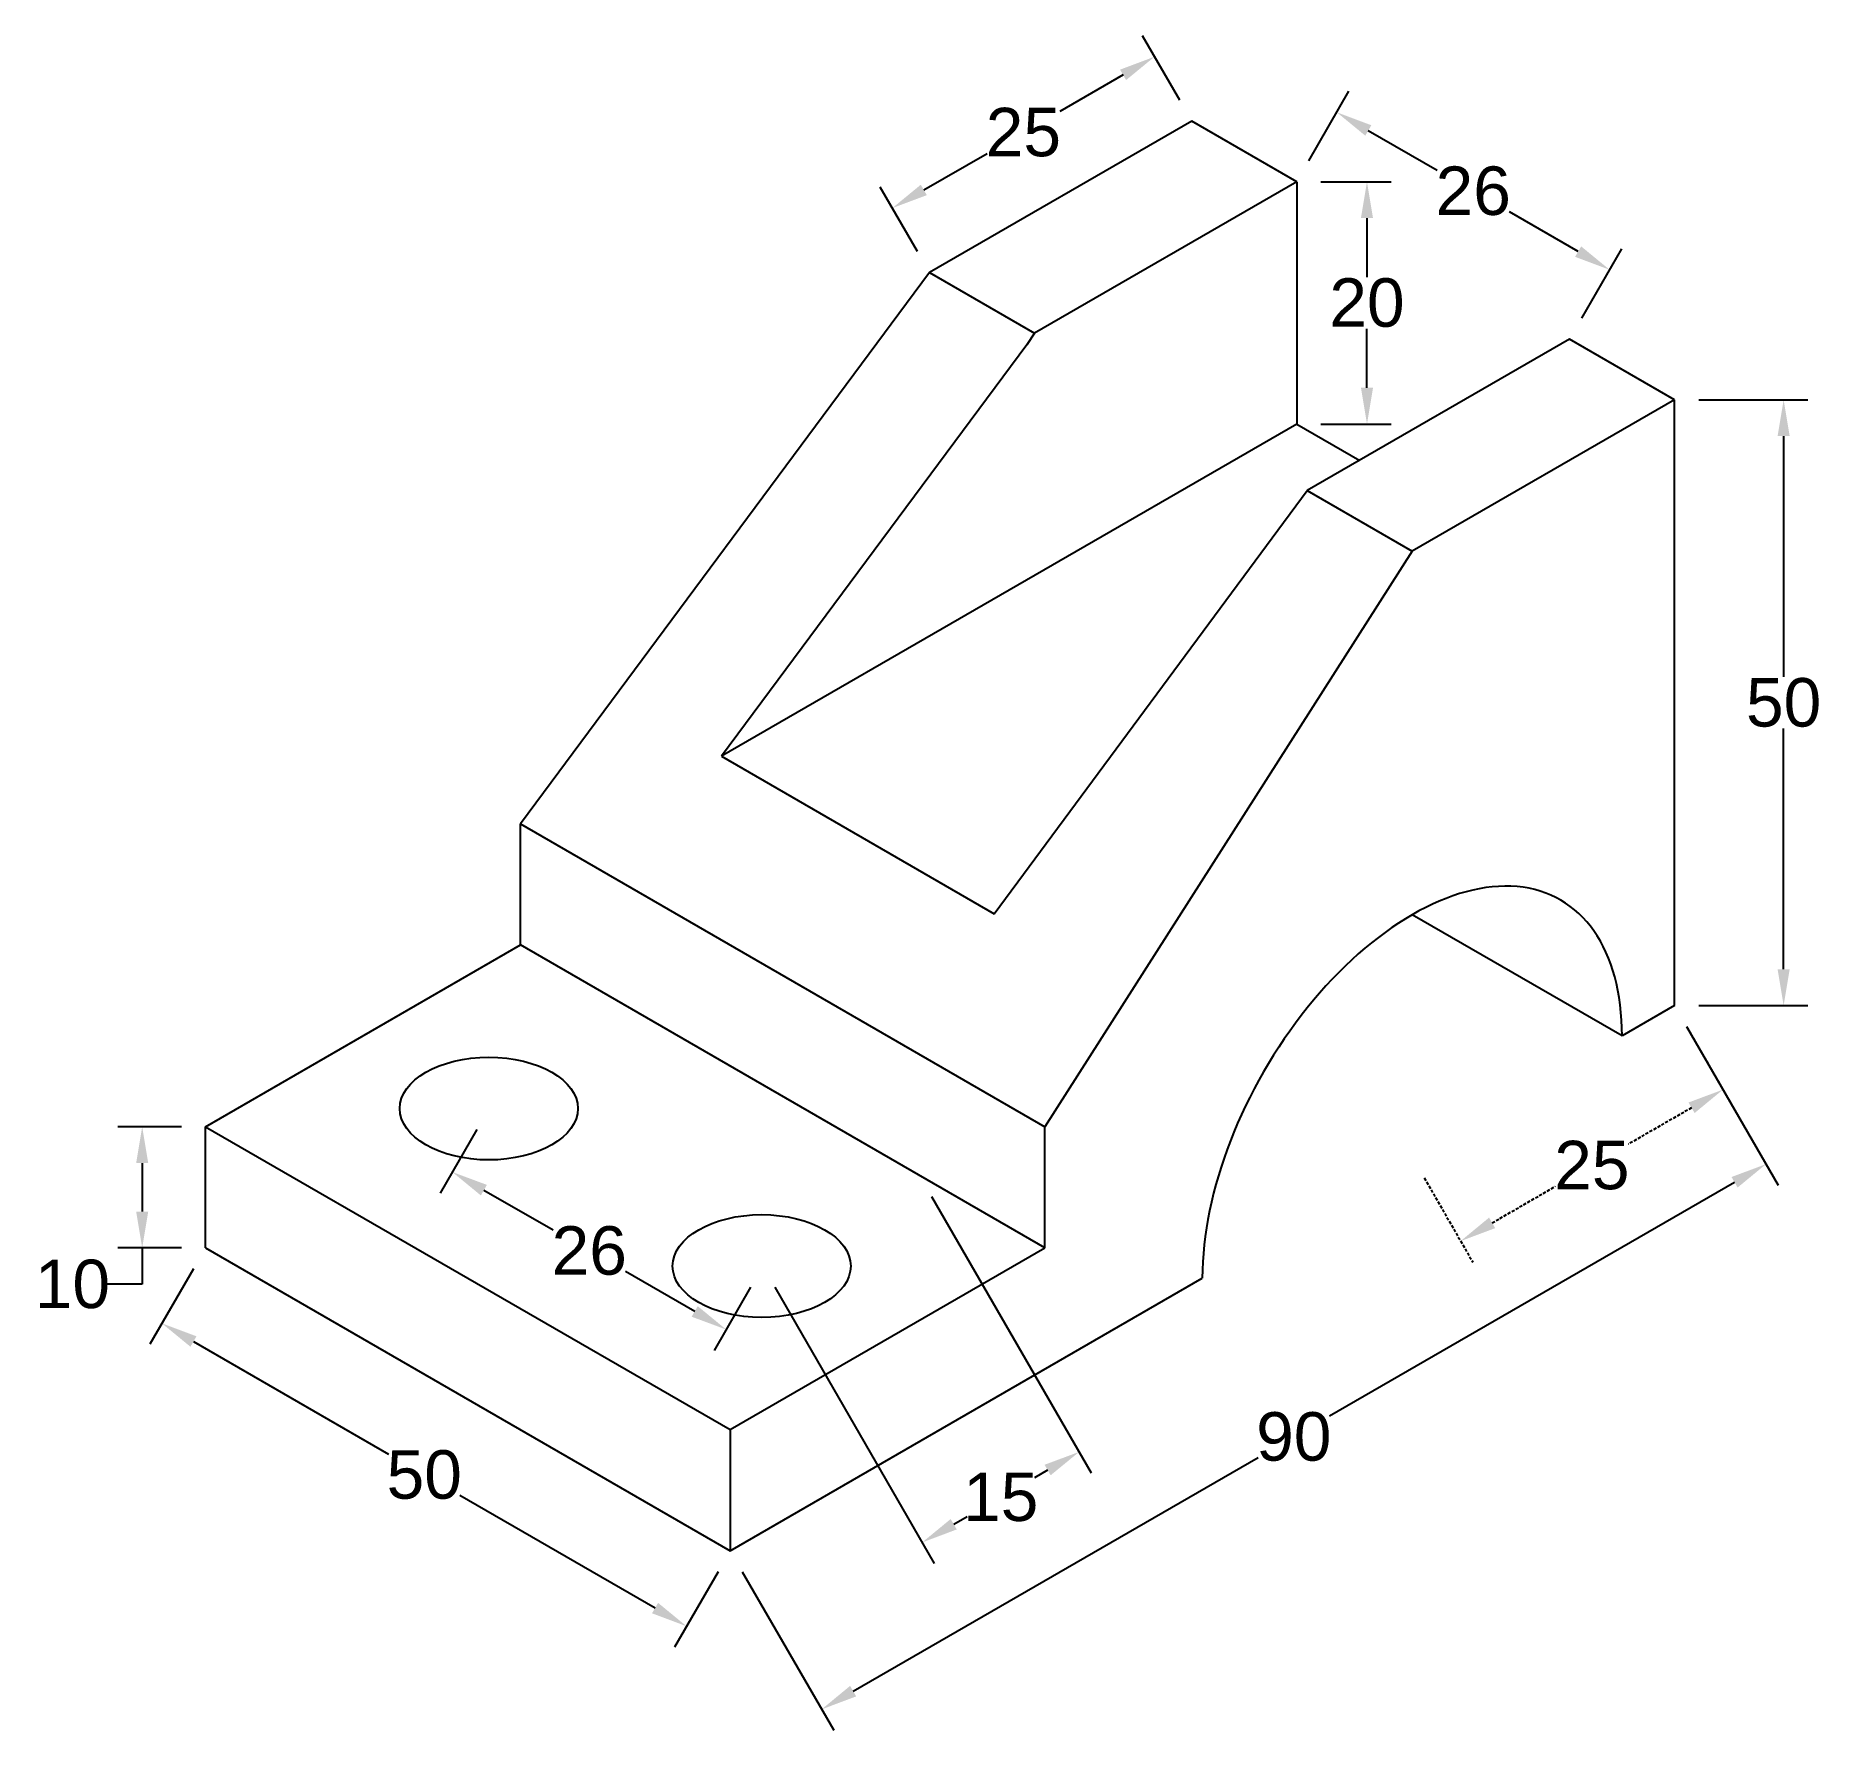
# Model space of a CAD drawing. Header units: inches. Extents: x 70 to 217, y 20 to 160.
import ezdxf

# ---------------------------------------------------------------- set-up
doc = ezdxf.new("R2010")
doc.units = ezdxf.units.IN
doc.header["$MEASUREMENT"] = 0
doc.linetypes.add('HIDDEN', pattern=[0.375, 0.25, -0.125])
doc.styles.get("Standard").update_dxf_attribs({"font": 'arial.ttf'})
doc.dimstyles.get("Standard").update_dxf_attribs({"dimtxt": 4, "dimasz": 3, "dimexe": 2, "dimexo": 2, "dimgap": 0.09, "dimtad": 0, "dimtih": 1, "dimtoh": 1, "dimdec": 0, "dimzin": 0, "dimdsep": 46, "dimtxsty": 'Standard', "dimcen": 0.09, "dimclrd": 1, "dimclre": 2, "dimadec": 0, "dimazin": 0, "dimtfac": 1, "dimtdec": 0, "dimtofl": 0, "dimtmove": 0, "dimatfit": 3, "dimfxl": 1, "dimtolj": 1, "dimtzin": 0, "dimarcsym": 0})

# ---------------------------------------------------------------- blocks, each defined once
blk = doc.blocks.new('*D2')
at = {"color": 2, "lineweight": -2, "transparency": 16777216}
for p, q in [((82.95, 58.06), (79.35, 51.83)), ((126.25, 33.06), (122.65, 26.83))]:
    blk.add_line(p, q, dxfattribs=at)
at = {"color": 1, "lineweight": -2, "transparency": 16777216}
for p, q in [((82.95, 52.06), (99.05, 42.76)), ((121.05, 30.06), (104.95, 39.36))]:
    blk.add_line(p, q, dxfattribs=at)
at = {"color": 1, "transparency": 16777216}
for points in [[(83.2, 52.49), (82.7, 51.63), (80.35, 53.56)], [(121.3, 30.49), (120.8, 29.63), (123.65, 28.56)]]:
    blk.add_solid(points, dxfattribs=at)
at = {"layer": 'Defpoints', "color": 0, "transparency": 16777216}
for p in [(83.95, 59.79), (127.25, 34.79), (123.65, 28.56)]:
    blk.add_point(p, dxfattribs=at)
at = {"color": 0, "transparency": 16777216, "insert": (102, 41.06), "char_height": 4, "attachment_point": 5}
blk.add_mtext('\\A1;50', dxfattribs=at)
blk = doc.blocks.new('*D3')
at = {"color": 2, "lineweight": -2, "transparency": 16777216}
for p, q in [((175.01, 149.52), (178.32, 155.25)), ((197.53, 136.52), (200.84, 142.25))]:
    blk.add_line(p, q, dxfattribs=at)
at = {"color": 1, "lineweight": -2, "transparency": 16777216}
for p, q in [((179.92, 152.02), (185.59, 148.74)), ((197.24, 142.02), (191.57, 145.29))]:
    blk.add_line(p, q, dxfattribs=at)
at = {"color": 1, "transparency": 16777216}
for points in [[(180.17, 152.45), (179.67, 151.59), (177.32, 153.52)], [(197.49, 142.45), (196.99, 141.59), (199.84, 140.52)]]:
    blk.add_solid(points, dxfattribs=at)
at = {"layer": 'Defpoints', "color": 0, "transparency": 16777216}
for p in [(174.01, 147.79), (199.84, 140.52), (196.53, 134.79)]:
    blk.add_point(p, dxfattribs=at)
at = {"color": 0, "transparency": 16777216, "insert": (188.58, 147.02), "char_height": 4, "attachment_point": 5}
blk.add_mtext('\\A1;26', dxfattribs=at)
blk = doc.blocks.new('*D4')
at = {"color": 2, "lineweight": -2, "transparency": 16777216}
for p, q in [((81.95, 69.79), (76.72, 69.79)), ((81.95, 59.79), (76.72, 59.79))]:
    blk.add_line(p, q, dxfattribs=at)
at = {"color": 1, "lineweight": -2, "transparency": 16777216}
for p, q in [((78.72, 66.79), (78.72, 62.79)), ((78.72, 59.79), (78.72, 56.79)), ((78.72, 56.79), (75.72, 56.79))]:
    blk.add_line(p, q, dxfattribs=at)
at = {"color": 1, "transparency": 16777216}
for points in [[(78.22, 66.79), (79.22, 66.79), (78.72, 69.79)], [(78.22, 62.79), (79.22, 62.79), (78.72, 59.79)]]:
    blk.add_solid(points, dxfattribs=at)
at = {"layer": 'Defpoints', "color": 0, "transparency": 16777216}
for p in [(83.95, 69.79), (78.72, 59.79), (83.95, 59.79)]:
    blk.add_point(p, dxfattribs=at)
at = {"color": 0, "transparency": 16777216, "insert": (72.96, 56.79), "char_height": 4, "attachment_point": 5}
blk.add_mtext('\\A1;10', dxfattribs=at)
blk = doc.blocks.new('*D7')
at = {"color": 2, "lineweight": -2, "transparency": 16777216}
for p, q in [((106.33, 69.55), (103.32, 64.31)), ((128.94, 56.55), (125.93, 51.31))]:
    blk.add_line(p, q, dxfattribs=at)
at = {"color": 1, "lineweight": -2, "transparency": 16777216}
for p, q in [((106.92, 64.55), (112.63, 61.27)), ((124.32, 54.54), (118.61, 57.83))]:
    blk.add_line(p, q, dxfattribs=at)
at = {"color": 1, "transparency": 16777216}
for points in [[(107.17, 64.99), (106.67, 64.12), (104.32, 66.05)], [(124.57, 54.98), (124.07, 54.11), (126.92, 53.05)]]:
    blk.add_solid(points, dxfattribs=at)
at = {"layer": 'Defpoints', "color": 0, "transparency": 16777216}
for p in [(107.33, 71.29), (129.94, 58.29), (126.92, 53.05)]:
    blk.add_point(p, dxfattribs=at)
at = {"color": 0, "transparency": 16777216, "insert": (115.62, 59.55), "char_height": 4, "attachment_point": 5}
blk.add_mtext('\\A1;26', dxfattribs=at)
blk = doc.blocks.new('*D9')
at = {"color": 2, "lineweight": -2, "transparency": 16777216}
for p, q in [((143.88, 64.03), (157.05, 41.22)), ((130.94, 56.56), (144.1, 33.75))]:
    blk.add_line(p, q, dxfattribs=at)
at = {"color": 1, "lineweight": -2, "transparency": 16777216}
for p, q in [((153.45, 41.45), (152.36, 40.82)), ((145.7, 36.98), (146.8, 37.61))]:
    blk.add_line(p, q, dxfattribs=at)
at = {"color": 1, "transparency": 16777216}
for points in [[(153.2, 41.89), (153.7, 41.02), (156.05, 42.95)], [(145.45, 37.41), (145.95, 36.55), (143.1, 35.48)]]:
    blk.add_solid(points, dxfattribs=at)
at = {"layer": 'Defpoints', "color": 0, "transparency": 16777216}
for p in [(142.88, 65.76), (129.94, 58.29), (156.05, 42.95)]:
    blk.add_point(p, dxfattribs=at)
at = {"color": 0, "transparency": 16777216, "insert": (149.58, 39.22), "char_height": 4, "attachment_point": 5}
blk.add_mtext('\\A1;15', dxfattribs=at)
blk = doc.blocks.new('*D10')
at = {"color": 2, "lineweight": -2, "transparency": 16777216}
for p, q in [((206.19, 78.06), (213.74, 64.97)), ((128.25, 33.06), (135.8, 19.97))]:
    blk.add_line(p, q, dxfattribs=at)
at = {"color": 1, "lineweight": -2, "transparency": 16777216}
for p, q in [((210.15, 65.2), (176.72, 45.91)), ((137.4, 23.2), (170.82, 42.5))]:
    blk.add_line(p, q, dxfattribs=at)
at = {"color": 1, "transparency": 16777216}
for points in [[(209.9, 65.64), (210.4, 64.77), (212.74, 66.7)], [(137.15, 23.64), (137.65, 22.77), (134.8, 21.7)]]:
    blk.add_solid(points, dxfattribs=at)
at = {"layer": 'Defpoints', "color": 0, "transparency": 16777216}
for p in [(205.19, 79.79), (212.74, 66.7), (127.25, 34.79)]:
    blk.add_point(p, dxfattribs=at)
at = {"color": 0, "transparency": 16777216, "insert": (173.77, 44.2), "char_height": 4, "attachment_point": 5}
blk.add_mtext('\\A1;90', dxfattribs=at)
blk = doc.blocks.new('*D12')
at = {"color": 2, "lineweight": -2, "transparency": 16777216}
for p, q in [((176.01, 147.79), (181.81, 147.79)), ((176.01, 127.79), (181.81, 127.79))]:
    blk.add_line(p, q, dxfattribs=at)
at = {"color": 1, "lineweight": -2, "transparency": 16777216}
for p, q in [((179.81, 144.79), (179.81, 139.92)), ((179.81, 130.79), (179.81, 135.66))]:
    blk.add_line(p, q, dxfattribs=at)
at = {"color": 1, "transparency": 16777216}
for points in [[(179.31, 144.79), (180.31, 144.79), (179.81, 147.79)], [(179.31, 130.79), (180.31, 130.79), (179.81, 127.79)]]:
    blk.add_solid(points, dxfattribs=at)
at = {"layer": 'Defpoints', "color": 0, "transparency": 16777216}
for p in [(174.01, 147.79), (174.01, 127.79), (179.81, 127.79)]:
    blk.add_point(p, dxfattribs=at)
at = {"color": 0, "transparency": 16777216, "insert": (179.81, 137.79), "char_height": 4, "attachment_point": 5}
blk.add_mtext('\\A1;20', dxfattribs=at)
blk = doc.blocks.new('*D13')
at = {"color": 2, "lineweight": -2, "transparency": 16777216}
for p, q in [((164.35, 154.52), (161.28, 159.84)), ((142.7, 142.02), (139.63, 147.34))]:
    blk.add_line(p, q, dxfattribs=at)
at = {"color": 1, "lineweight": -2, "transparency": 16777216}
for p, q in [((159.68, 156.61), (154.46, 153.59)), ((143.23, 147.11), (148.45, 150.13))]:
    blk.add_line(p, q, dxfattribs=at)
at = {"color": 1, "transparency": 16777216}
for points in [[(159.43, 157.04), (159.93, 156.18), (162.28, 158.11)], [(142.98, 147.54), (143.48, 146.68), (140.63, 145.61)]]:
    blk.add_solid(points, dxfattribs=at)
at = {"layer": 'Defpoints', "color": 0, "transparency": 16777216}
for p in [(165.35, 152.79), (140.63, 145.61), (143.7, 140.29)]:
    blk.add_point(p, dxfattribs=at)
at = {"color": 0, "transparency": 16777216, "insert": (151.45, 151.86), "char_height": 4, "attachment_point": 5}
blk.add_mtext('\\A1;25', dxfattribs=at)
blk = doc.blocks.new('*D14')
at = {"color": 2, "lineweight": -2, "transparency": 16777216}
for p, q in [((207.19, 129.79), (216.2, 129.79)), ((207.19, 79.79), (216.2, 79.79))]:
    blk.add_line(p, q, dxfattribs=at)
at = {"color": 1, "lineweight": -2, "transparency": 16777216}
for p, q in [((214.2, 126.79), (214.2, 106.92)), ((214.2, 82.79), (214.2, 102.66))]:
    blk.add_line(p, q, dxfattribs=at)
at = {"color": 1, "transparency": 16777216}
for points in [[(213.7, 126.79), (214.7, 126.79), (214.2, 129.79)], [(213.7, 82.79), (214.7, 82.79), (214.2, 79.79)]]:
    blk.add_solid(points, dxfattribs=at)
at = {"layer": 'Defpoints', "color": 0, "transparency": 16777216}
for p in [(205.19, 129.79), (205.19, 79.79), (214.2, 79.79)]:
    blk.add_point(p, dxfattribs=at)
at = {"color": 0, "transparency": 16777216, "insert": (214.2, 104.79), "char_height": 4, "attachment_point": 5}
blk.add_mtext('\\A1;50', dxfattribs=at)
blk = doc.blocks.new('*D16')
at = {"color": 2, "linetype": 'HIDDEN', "lineweight": -2, "transparency": 16777216}
for p, q in [((206.19, 78.06), (210.19, 71.12)), ((184.54, 65.56), (188.54, 58.62))]:
    blk.add_line(p, q, dxfattribs=at)
at = {"color": 1, "linetype": 'HIDDEN', "lineweight": -2, "transparency": 16777216}
for p, q in [((206.6, 71.35), (201.37, 68.34)), ((190.14, 61.85), (195.36, 64.87))]:
    blk.add_line(p, q, dxfattribs=at)
at = {"color": 1, "linetype": 'HIDDEN', "transparency": 16777216}
for points in [[(206.35, 71.79), (206.85, 70.92), (209.19, 72.85)], [(189.89, 62.29), (190.39, 61.42), (187.54, 60.35)]]:
    blk.add_solid(points, dxfattribs=at)
at = {"layer": 'Defpoints', "color": 0, "linetype": 'HIDDEN', "transparency": 16777216}
for p in [(205.19, 79.79), (183.54, 67.29), (187.54, 60.35)]:
    blk.add_point(p, dxfattribs=at)
at = {"color": 0, "linetype": 'HIDDEN', "transparency": 16777216, "insert": (198.37, 66.6), "char_height": 4, "attachment_point": 5}
blk.add_mtext('\\A1;25', dxfattribs=at)

msp = doc.modelspace()

# ---------------------------------------------------------------- linework, layer by layer
for p, q in [((165.35, 152.79), (143.7, 140.29)), ((174.01, 147.79), (165.35, 152.79)), ((174.01, 147.79), (152.36, 135.29)), ((174.01, 147.79), (174.01, 127.79)), ((143.7, 140.29), (109.93, 94.79)), ((143.7, 140.29), (152.36, 135.29)), ((151.73, 134.33), (126.53, 100.37)), ((152.36, 135.29), (151.73, 134.33)), ((196.53, 134.79), (174.88, 122.29)), ((205.19, 129.79), (196.53, 134.79)), ((205.19, 129.79), (183.54, 117.29)), ((205.19, 79.79), (205.19, 129.79)), ((174.01, 127.79), (126.53, 100.37)), ((174.01, 127.79), (179.21, 124.79)), ((149.04, 87.37), (174.88, 122.29)), ((174.88, 122.29), (183.54, 117.29)), ((183.54, 117.29), (153.23, 69.79)), ((126.53, 100.37), (149.04, 87.37)), ((109.93, 84.79), (109.93, 94.79)), ((109.93, 94.79), (153.23, 69.79)), ((200.86, 77.29), (183.54, 87.29)), ((83.95, 69.79), (109.93, 84.79)), ((153.23, 59.79), (109.93, 84.79)), ((205.19, 79.79), (200.86, 77.29)), ((83.95, 59.79), (83.95, 69.79)), ((83.95, 69.79), (127.25, 44.79)), ((153.23, 59.79), (153.23, 69.79)), ((83.95, 59.79), (127.25, 34.79)), ((127.25, 44.79), (153.23, 59.79)), ((127.25, 34.79), (166.22, 57.29)), ((127.25, 44.79), (127.25, 34.79))]:
    msp.add_line(p, q)
msp.add_ellipse((183.54, 67.29), major_axis=(-12.25, -21.21), ratio=0.57735, start_param=2.356194, end_param=5.497787)
for centre in [(107.33, 71.29), (129.85, 58.29)]:
    msp.add_ellipse(centre, major_axis=(-7.35, 0), ratio=0.57735)

# ---------------------------------------------------------------- dimensions: what is measured, and where the dimension line sits
for p1, p2, distance, picture, middle in [((165.35, 152.79), (143.7, 140.29), -6.15, '*D13', (151.45, 151.86)), ((174.01, 147.79), (196.53, 134.79), 6.62, '*D3', (188.58, 147.02)), ((127.25, 34.79), (205.19, 79.79), -15.11, '*D10', (173.77, 44.2)), ((107.33, 71.29), (129.94, 58.29), -6.04, '*D7', (115.62, 59.55)), ((129.94, 58.29), (142.88, 65.76), -26.34, '*D9', (149.58, 39.22)), ((83.95, 59.79), (127.25, 34.79), -7.19, '*D2', (102, 41.06))]:
    dim = msp.add_aligned_dim(p1=p1, p2=p2, distance=distance, dimstyle='Standard')
    dim.commit()
    dim.dimension.update_dxf_attribs({"geometry": picture, "text_midpoint": middle})
for base, p1, p2, picture, middle in [((179.81, 127.79), (174.01, 147.79), (174.01, 127.79), '*D12', (179.81, 137.79)), ((214.2, 79.79), (205.19, 129.79), (205.19, 79.79), '*D14', (214.2, 104.79)), ((78.72, 59.79), (83.95, 69.79), (83.95, 59.79), '*D4', (72.96, 56.79))]:
    dim = msp.add_linear_dim(base=base, p1=p1, p2=p2, angle=90, dimstyle='Standard')
    dim.commit()
    dim.dimension.update_dxf_attribs({"geometry": picture, "text_midpoint": middle})
at = {"linetype": 'HIDDEN'}
dim = msp.add_aligned_dim(p1=(205.19, 79.79), p2=(183.54, 67.29), distance=8.01, dimstyle='Standard', dxfattribs=at)
dim.commit()
dim.dimension.update_dxf_attribs({"geometry": '*D16', "text_midpoint": (198.37, 66.6)})

doc.saveas('drawing.dxf')
